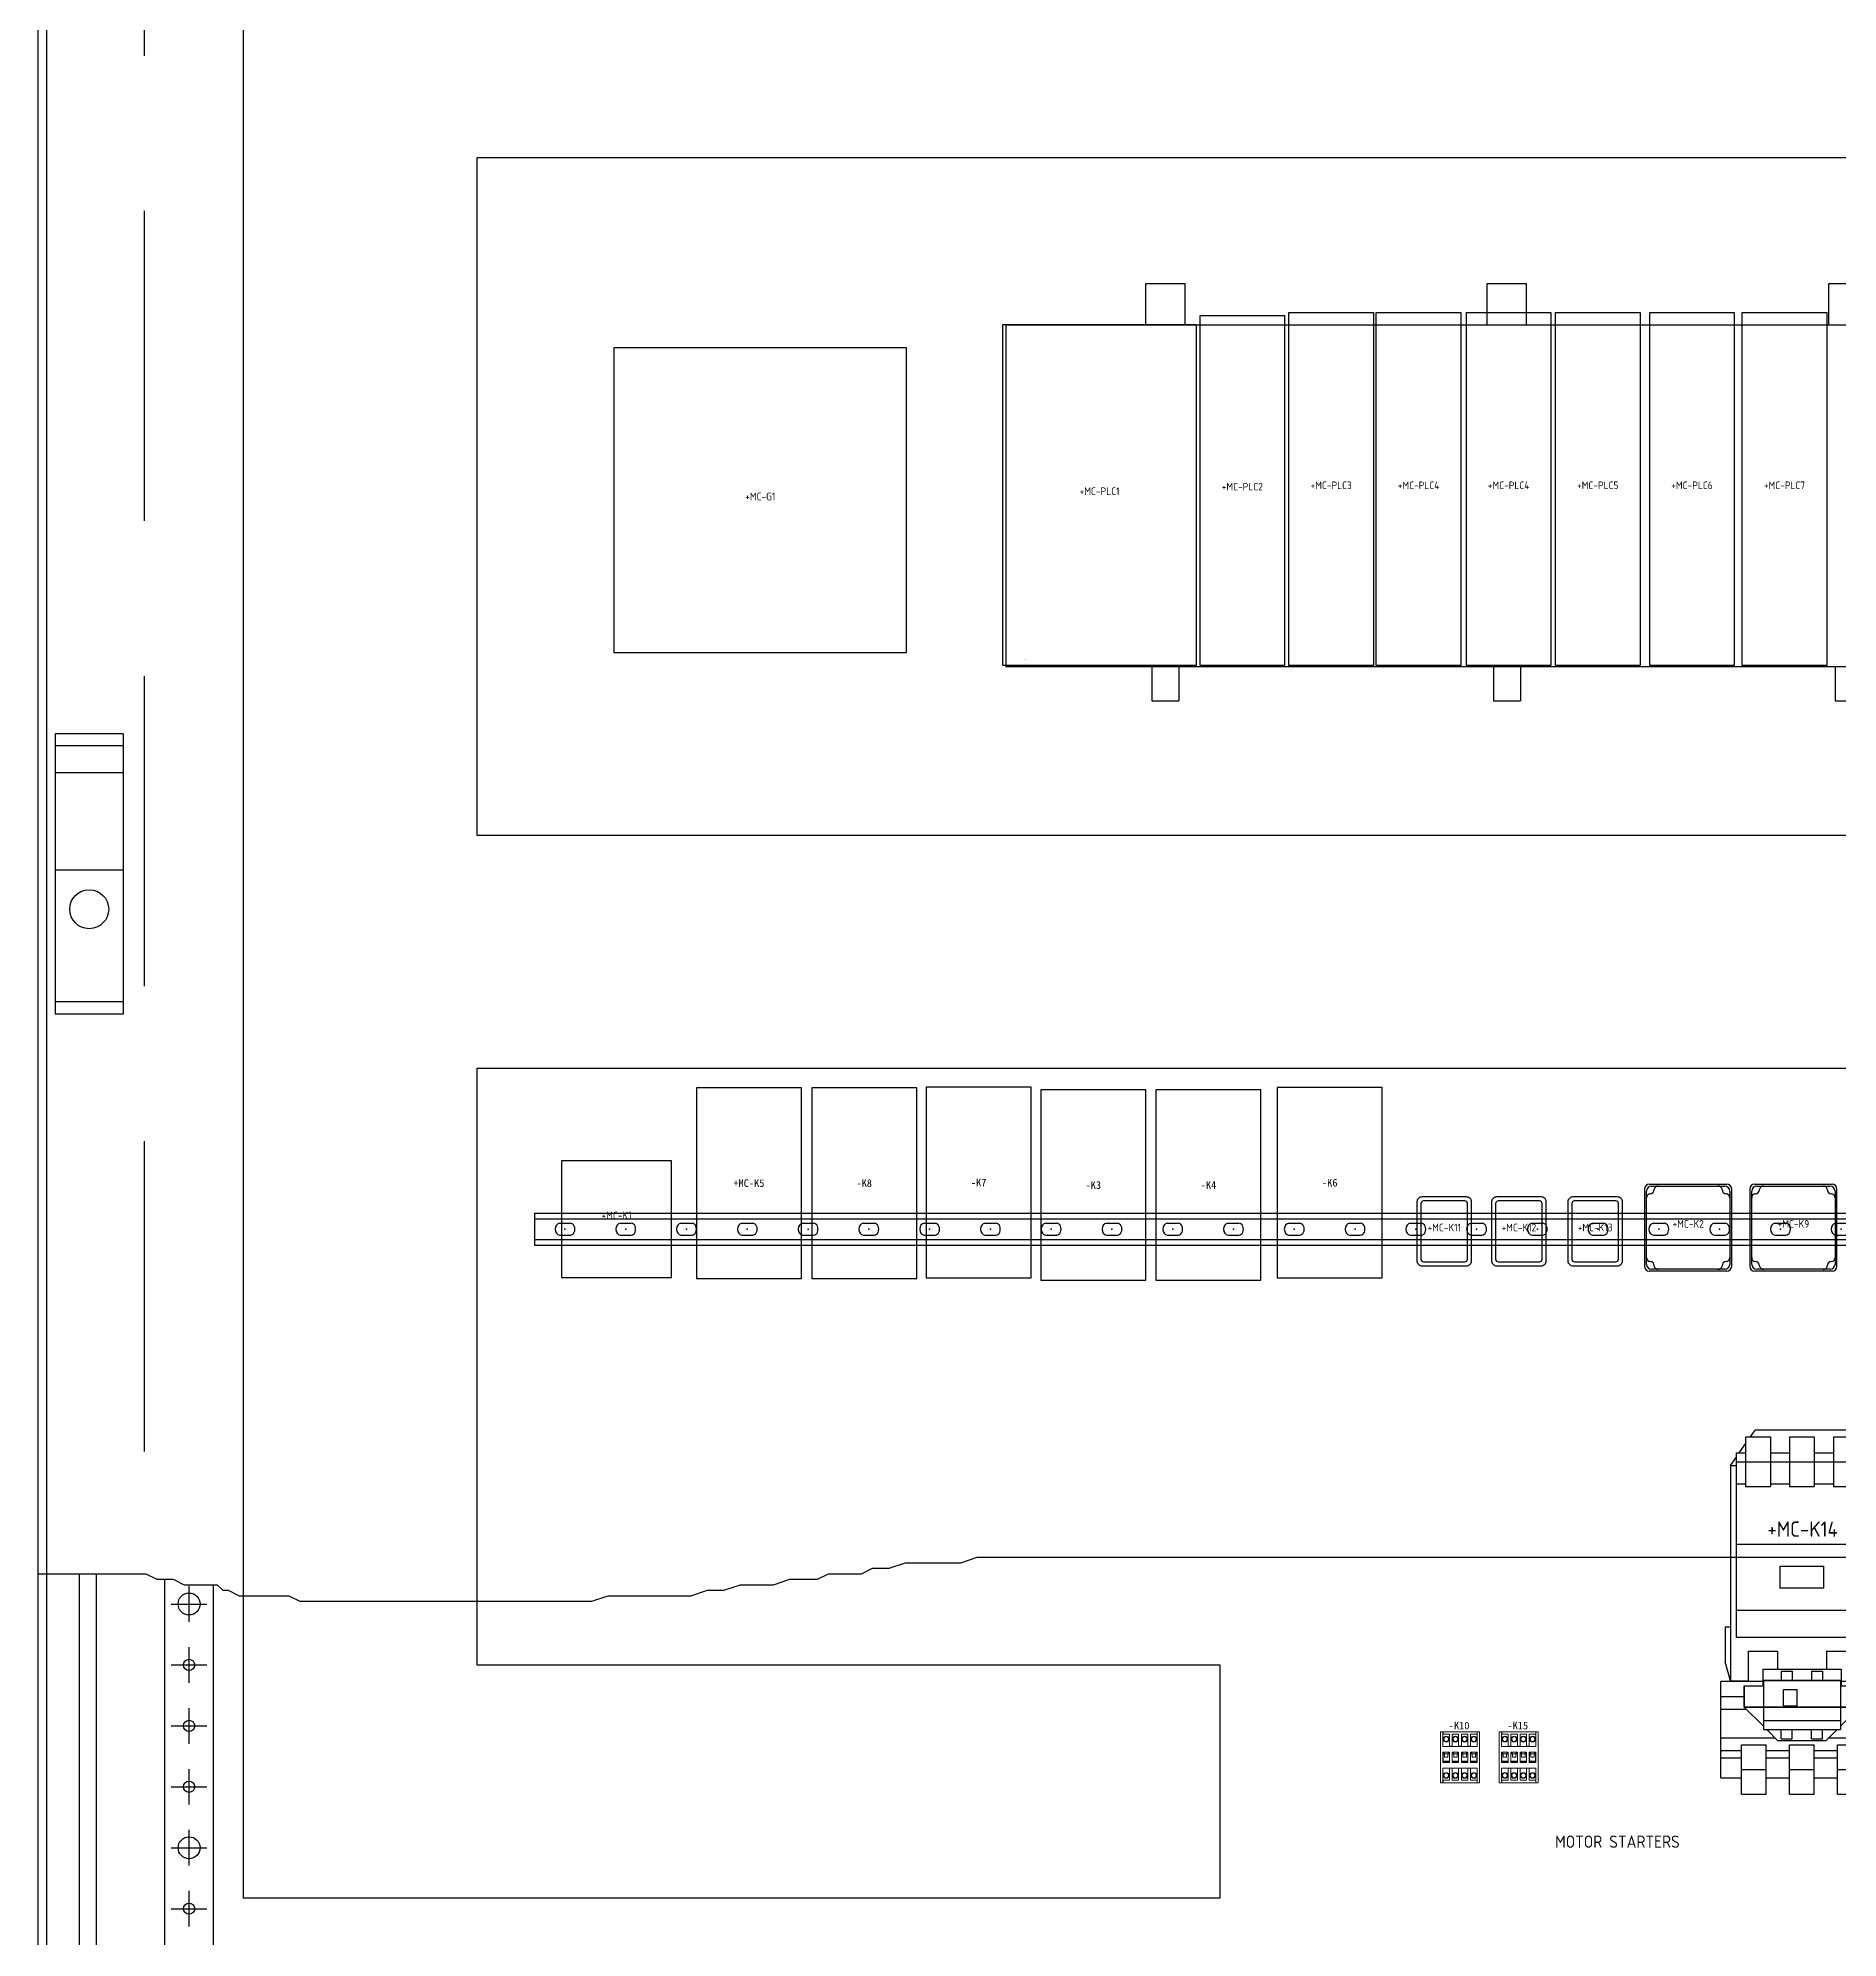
# Model space of a CAD drawing. Header units: inches. Extents: x -1050 to 2326, y -960 to 1416.
# Drawn here: x 986 to 1723, y -140 to 638 of the extents above; entities that cross this region are included whole.
import ezdxf
from ezdxf.enums import TextEntityAlignment as Align

# ---------------------------------------------------------------- set-up
doc = ezdxf.new("R2010")
doc.units = ezdxf.units.IN
doc.header["$LTSCALE"] = 10
doc.linetypes.add('CENTER', pattern=[2, 1.25, -0.25, 0.25, -0.25])
doc.linetypes.add('DASHED', pattern=[0.75, 0.5, -0.25])
doc.layers.get('0').update_dxf_attribs({"linetype": 'CONTINUOUS'})
for name, color, linetype in [('PRTG', 130, 'CONTINUOUS'), ('PSYMS', 7, 'CONTINUOUS'), ('PTAG', 150, 'CONTINUOUS')]:
    doc.layers.add(name, color=color, linetype=linetype)
doc.styles.add('WD', font='txt')
doc.styles.add('WD_IEC', font='isocp2.shx', dxfattribs={"width": 0.9, "height": 4, "bigfont": 'extfont2.shx'})

# ---------------------------------------------------------------- blocks, each defined once
blk = doc.blocks.new('abnsj060')
for p, q in [((1.342, 15.508), (1.564, 15.824)), ((6.034, 15.508), (5.813, 15.824)), ((0.687, 14.784), (1.124, 14.784)), ((0.687, 14.784), (0.687, 6.382)), ((0.835, 14.784), (1.124, 15.198)), ((1.124, 15.508), (2.25, 15.508)), ((1.124, 15.508), (1.124, 13.257)), ((2.25, 15.508), (2.25, 13.257)), ((2.25, 14.784), (3.125, 14.784)), ((3.125, 15.508), (4.25, 15.508)), ((3.125, 15.508), (3.125, 13.257)), ((4.25, 15.508), (4.25, 13.257)), ((4.25, 14.784), (5.125, 14.784)), ((5.125, 15.508), (6.25, 15.508)), ((5.125, 15.508), (5.125, 13.257)), ((6.25, 15.508), (6.25, 13.257)), ((6.54, 14.784), (6.25, 15.2)), ((6.25, 14.784), (6.687, 14.784)), ((6.687, 14.784), (6.687, 6.382)), ((0.437, 14.217), (0.687, 14.574)), ((0.437, 14.217), (0.687, 14.217)), ((0.437, 14.217), (0.437, 4.411)), ((0.687, 14.385), (6.687, 14.385)), ((6.937, 14.217), (6.687, 14.575)), ((6.687, 14.217), (6.937, 14.217)), ((6.937, 14.217), (6.937, 4.411)), ((0.687, 13.384), (1.124, 13.384)), ((1.124, 13.257), (2.25, 13.257)), ((2.25, 13.384), (3.125, 13.384)), ((3.125, 13.257), (4.25, 13.257)), ((4.25, 13.384), (5.125, 13.384)), ((5.125, 13.257), (6.25, 13.257)), ((6.25, 13.384), (6.687, 13.384)), ((0.687, 10.633), (6.687, 10.633)), ((2.687, 9.633), (4.687, 9.633)), ((2.687, 9.633), (2.687, 8.632)), ((4.687, 8.632), (4.687, 9.633)), ((4.687, 8.632), (2.687, 8.632)), ((0.687, 7.632), (6.687, 7.632)), ((0.188, 6.852), (0.188, 5.277)), ((6.687, 6.382), (0.687, 6.382)), ((1.25, 5.767), (2.578, 5.767)), ((1.25, 4.378), (1.25, 5.767)), ((2.578, 5.767), (2.578, 4.941)), ((4.798, 5.767), (6.124, 5.767)), ((4.798, 5.767), (4.798, 4.941)), ((6.126, 4.378), (6.124, 5.767)), ((0, 0), (0, 4.378)), ((1.905, 4.378), (0, 4.378)), ((0.438, 4.411), (1.25, 4.411)), ((1.905, 4.941), (5.465, 4.941)), ((1.905, 4.941), (1.905, 4.192)), ((1.937, 4.429), (1.937, 4.192)), ((2.747, 4.859), (3.247, 4.859)), ((2.747, 4.859), (2.747, 4.429)), ((3.247, 4.859), (3.247, 4.429)), ((4.125, 4.859), (4.624, 4.859)), ((4.125, 4.859), (4.125, 4.429)), ((4.624, 4.859), (4.624, 4.429)), ((5.437, 4.429), (5.437, 4.192)), ((7.374, 4.378), (5.437, 4.378)), ((5.465, 4.941), (5.465, 4.192)), ((6.938, 4.411), (6.126, 4.411)), ((7.374, 4.378), (7.374, 0)), ((-0.005, 3.697), (1.059, 3.697)), ((1.061, 4.192), (1.937, 4.192)), ((1.937, 4.192), (1.937, 2.198)), ((2.85, 4.019), (3.47, 4.019)), ((2.85, 3.269), (2.85, 4.019)), ((3.47, 3.269), (3.47, 4.019)), ((5.437, 4.192), (6.31, 4.192)), ((5.437, 4.192), (5.437, 2.198)), ((6.31, 4.192), (6.31, 3.222)), ((6.31, 3.697), (7.374, 3.697)), ((-0.005, 3.127), (1.155, 3.127)), ((1.059, 3.222), (1.937, 2.344)), ((1.937, 2.609), (5.437, 2.609)), ((2.85, 3.269), (3.47, 3.269)), ((5.437, 2.349), (6.31, 3.222)), ((6.215, 3.127), (7.374, 3.127)), ((-0.005, 1.814), (2.467, 1.814)), ((1.937, 2.198), (5.437, 2.198)), ((2.083, 2.198), (2.592, 1.689)), ((2.747, 1.769), (2.747, 2.198)), ((2.747, 1.769), (3.247, 1.769)), ((3.247, 1.769), (3.247, 2.198)), ((4.125, 1.769), (4.125, 2.198)), ((4.125, 1.769), (4.624, 1.769)), ((4.624, 1.769), (4.624, 2.198)), ((4.777, 1.689), (5.286, 2.198)), ((4.902, 1.814), (7.374, 1.814)), ((-0.005, 1.244), (0.938, 1.244)), ((0, 0.917), (0.938, 0.917)), ((0.938, 1.501), (2.062, 1.501)), ((0.938, -0.75), (0.938, 1.501)), ((2.062, -0.75), (2.062, 1.501)), ((2.062, 1.244), (3.125, 1.244)), ((2.062, 0.917), (3.125, 0.917)), ((4.777, 1.689), (2.592, 1.689)), ((3.125, 1.501), (4.25, 1.501)), ((3.125, -0.75), (3.125, 1.501)), ((4.25, -0.75), (4.25, 1.501)), ((4.25, 1.244), (5.312, 1.244)), ((4.25, 0.917), (5.312, 0.917)), ((5.312, 1.501), (6.437, 1.501)), ((5.312, -0.75), (5.312, 1.501)), ((6.437, -0.75), (6.437, 1.501)), ((6.437, 1.244), (7.374, 1.244)), ((6.437, 0.917), (7.374, 0.917)), ((0, 0), (0.938, 0)), ((0.938, 0.376), (2.062, 0.376)), ((2.062, 0), (3.125, 0)), ((3.125, 0.376), (4.25, 0.376)), ((4.25, 0), (5.312, 0)), ((5.312, 0.376), (6.437, 0.376)), ((6.437, 0), (7.374, 0)), ((0.938, -0.75), (2.062, -0.75)), ((3.125, -0.75), (4.25, -0.75)), ((5.312, -0.75), (6.437, -0.75))]:
    blk.add_line(p, q)
at = {"color": 7}
for p, q in [((5.813, 15.824), (1.563, 15.824)), ((1.563, 15.824), (1.564, 15.824)), ((5.813, 15.824), (5.814, 15.824)), ((0.437, 6.852), (0.188, 6.852)), ((6.937, 6.852), (7.187, 6.852)), ((7.187, 5.277), (7.187, 6.852)), ((0.437, 4.411), (0.188, 5.277)), ((6.937, 4.411), (7.187, 5.277)), ((0.437, 4.411), (0.438, 4.411)), ((0.437, 4.411), (0.438, 4.411)), ((5.437, 4.429), (1.937, 4.429)), ((1.937, 4.429), (5.437, 4.429)), ((1.937, 4.429), (5.437, 4.429)), ((5.437, 4.429), (1.937, 4.429)), ((1.937, 4.429), (4.798, 4.429)), ((3.247, 4.429), (2.747, 4.429)), ((2.747, 4.429), (3.247, 4.429)), ((2.747, 4.429), (3.247, 4.429)), ((3.247, 4.429), (2.747, 4.429)), ((4.624, 4.429), (4.125, 4.429)), ((4.125, 4.429), (4.624, 4.429)), ((4.125, 4.429), (4.624, 4.429)), ((4.624, 4.429), (4.125, 4.429)), ((6.937, 4.411), (6.938, 4.411)), ((1.059, 4.192), (1.059, 3.222)), ((1.059, 3.222), (1.059, 4.192)), ((1.059, 4.192), (1.059, 3.222)), ((1.059, 3.222), (1.059, 4.192)), ((1.059, 4.192), (1.059, 3.222)), ((1.059, 4.192), (1.061, 4.192)), ((1.059, 3.222), (6.31, 3.222)), ((1.059, 3.222), (6.31, 3.222)), ((6.31, 3.222), (1.059, 3.222)), ((6.31, 3.222), (1.059, 3.222))]:
    blk.add_line(p, q, dxfattribs=at)
blk = doc.blocks.new('ABCHA160')
for p, q in [((0, 5.5), (3.12, 5.5)), ((0, 0), (0, 5.5)), ((3.12, 5.5), (3.12, 0)), ((3.12, 0), (0, 0))]:
    blk.add_line(p, q)
blk = doc.blocks.new('ABPCA070')
for p, q in [((0, 5.646), (1.359, 5.646)), ((0, 0), (0, 5.646)), ((1.359, 5.646), (1.359, 0)), ((1.359, 0), (0, 0))]:
    blk.add_line(p, q)
at = {"color": 7}
blk.add_lwpolyline([(1.359, 5.646), (1.359, 5.646)], dxfattribs=at)
blk = doc.blocks.new('ABIOC270')
for p, q in [((0, 5.69), (1.363, 5.69)), ((0, 0), (0, 5.69)), ((1.363, 5.69), (1.363, 0)), ((1.363, 0), (0, 0))]:
    blk.add_line(p, q)
blk = doc.blocks.new('ABIOC040')
for p, q in [((0, 5.69), (1.363, 5.69)), ((0, 0), (0, 5.69)), ((1.363, 5.69), (1.363, 0)), ((1.363, 0), (0, 0))]:
    blk.add_line(p, q)
blk = doc.blocks.new('ABIOC250')
for p, q in [((0, 5.69), (1.363, 5.69)), ((0, 0), (0, 5.69)), ((1.363, 5.69), (1.363, 0)), ((1.363, 0), (0, 0))]:
    blk.add_line(p, q)
blk = doc.blocks.new('ABCHA130')
for p, q in [((2.256, 6.18), (2.89, 6.18)), ((2.256, 5.51), (2.256, 6.18)), ((2.89, 5.51), (2.89, 6.18)), ((7.7631, 6.18), (8.3971, 6.18)), ((7.7631, 5.51), (7.7631, 6.18)), ((8.3971, 5.51), (8.3971, 6.18)), ((13.273, 5.51), (13.273, 6.18)), ((13.273, 6.18), (13.907, 6.18)), ((13.907, 5.51), (13.907, 6.18)), ((0, 5.51), (15.76, 5.51)), ((0, 5.51), (0, 0)), ((15.76, 5.51), (15.76, 0)), ((15.76, 0), (0, 0)), ((2.356, 0), (2.356, -0.55)), ((2.79, 0), (2.79, -0.55)), ((7.866, 0), (7.866, -0.55)), ((8.3, 0), (8.3, -0.55)), ((13.373, 0), (13.373, -0.55)), ((13.807, 0), (13.807, -0.55)), ((2.356, -0.55), (2.79, -0.55)), ((7.866, -0.55), (8.3, -0.55)), ((13.373, -0.55), (13.807, -0.55))]:
    blk.add_line(p, q)
blk = doc.blocks.new('5084600')
for p, q in [((0.118, 70.681), (0.118, 0.924)), ((-0.02, 69.98), (-0.02, 0.567)), ((1.356, 38.042), (0.255, 38.042)), ((0.255, 38.042), (0.255, 33.523)), ((1.356, 38.042), (1.356, 33.523)), ((1.356, 37.846), (0.255, 37.846)), ((1.356, 37.414), (0.255, 37.414)), ((1.356, 35.842), (0.255, 35.842)), ((1.356, 33.719), (0.255, 33.719)), ((1.356, 33.523), (0.255, 33.523)), ((13.26, 24.499), (13.438, 24.588)), ((13.438, 24.588), (13.704, 24.588)), ((13.704, 24.588), (13.971, 24.677)), ((13.971, 24.677), (14.859, 24.677)), ((14.859, 24.677), (15.125, 24.765)), ((15.125, 24.765), (19.611, 24.765)), ((19.611, 24.765), (35.817, 24.765)), ((-0.02, 24.499), (1.717, 24.499)), ((0.648, 9.589), (0.648, 24.499)), ((0.924, 9.589), (0.924, 24.499)), ((1.717, 24.499), (1.895, 24.411)), ((1.895, 24.411), (2.161, 24.411)), ((2.024, 3.773), (2.024, 24.411)), ((2.161, 24.411), (2.339, 24.322)), ((2.339, 24.322), (2.872, 24.322)), ((2.81, 2.987), (2.81, 24.322)), ((2.872, 24.322), (2.96, 24.233)), ((2.96, 24.233), (3.049, 24.233)), ((3.049, 24.233), (3.227, 24.144)), ((10.508, 24.144), (10.774, 24.233)), ((10.774, 24.233), (11.041, 24.233)), ((11.041, 24.233), (11.307, 24.322)), ((11.307, 24.322), (11.84, 24.322)), ((11.84, 24.322), (12.106, 24.411)), ((12.106, 24.411), (12.55, 24.411)), ((12.55, 24.411), (12.728, 24.499)), ((12.728, 24.499), (13.26, 24.499)), ((3.227, 24.144), (4.026, 24.144)), ((4.026, 24.144), (4.203, 24.056)), ((4.203, 24.056), (8.91, 24.056)), ((8.91, 24.056), (9.176, 24.144)), ((9.176, 24.144), (10.508, 24.144))]:
    blk.add_line(p, q)
at = {"linetype": 'DASHED'}
blk.add_line((1.69, 68.972), (1.69, 24.499), dxfattribs=at)
at = {"linetype": 'CENTER'}
for p, q in [((2.417, 23.725), (2.417, 24.299)), ((2.13, 24.012), (2.704, 24.012)), ((2.417, 22.743), (2.417, 23.317)), ((2.13, 23.03), (2.704, 23.03)), ((2.417, 21.76), (2.417, 22.334)), ((2.13, 22.047), (2.704, 22.047)), ((2.417, 20.778), (2.417, 21.352)), ((2.13, 21.065), (2.704, 21.065)), ((2.417, 19.795), (2.417, 20.369)), ((2.13, 20.082), (2.704, 20.082)), ((2.417, 18.813), (2.417, 19.387)), ((2.13, 19.1), (2.704, 19.1))]:
    blk.add_line(p, q, dxfattribs=at)
for centre, radius in [((0.806, 35.213), 0.314), ((2.417, 24.012), 0.177), ((2.417, 23.03), 0.0904), ((2.417, 22.047), 0.0904), ((2.417, 21.065), 0.0904), ((2.417, 20.082), 0.177), ((2.417, 19.1), 0.0904)]:
    blk.add_circle(centre, radius)
blk = doc.blocks.new('CPU313-314C')
blk.add_lwpolyline([(0, 0), (4.716, 0), (4.716, 4.9125), (0, 4.9125)], close=True)
blk = doc.blocks.new('SICR20')
for p, q in [((1.77, 1.88), (0, 1.88)), ((0, 1.88), (0, 0)), ((1.77, 0), (1.77, 1.88)), ((0, 0), (1.77, 0))]:
    blk.add_line(p, q)
blk = doc.blocks.new('E0702301')
for p, q in [((-0.703, 0.622), (-0.703, -0.623)), ((-0.623, 0.702), (0.622, 0.702)), ((-0.591, 0.671), (0.591, 0.671)), ((-0.546, 0.621), (-0.546, 0.616)), ((0.546, 0.616), (0.546, 0.621)), ((0.702, -0.623), (0.702, 0.622)), ((-0.671, -0.591), (-0.671, 0.591)), ((-0.616, 0.546), (-0.621, 0.546)), ((0.621, 0.546), (0.616, 0.546)), ((0.671, 0.591), (0.671, -0.591)), ((-0.616, -0.546), (-0.621, -0.546)), ((0.621, -0.546), (0.616, -0.546)), ((0.622, -0.703), (-0.623, -0.703)), ((0.591, -0.671), (-0.591, -0.671)), ((-0.546, -0.621), (-0.546, -0.616)), ((0.546, -0.616), (0.546, -0.621))]:
    blk.add_line(p, q)
for centre, radius, start, end in [((-0.623, 0.622), 0.08, 90, 180), ((-0.591, 0.591), 0.08, 90, 180), ((-0.616, 0.616), 0.07, 270, 0), ((-0.483, 0.607), 0.0647, 88.2592, 166.878), ((0.483, 0.607), 0.0647, 13.122, 91.7408), ((0.616, 0.616), 0.07, 180, 270), ((0.591, 0.591), 0.08, 0, 90), ((0.622, 0.622), 0.08, 360, 90), ((-0.607, 0.483), 0.0647, 103.122, 181.7408), ((0.607, 0.483), 0.0647, 358.2592, 76.878), ((-0.607, -0.483), 0.0647, 178.2592, 256.878), ((-0.591, -0.591), 0.08, 180, 270), ((-0.616, -0.616), 0.07, 0, 90), ((0.616, -0.616), 0.07, 90, 180), ((0.591, -0.591), 0.08, 270, 0), ((0.607, -0.483), 0.0647, 283.122, 1.7408), ((-0.623, -0.623), 0.08, 180, 270), ((-0.483, -0.607), 0.0647, 193.122, 271.7408), ((0.483, -0.607), 0.0647, 268.2592, 346.878), ((0.622, -0.623), 0.08, 270, 360)]:
    blk.add_arc(centre, radius, start, end)
blk = doc.blocks.new('SQDCR001')
for points in [[(0.08, 0), (0.8, 0, 0.414214), (0.88, 0.08), (0.88, 1.03, 0.414214), (0.8, 1.11), (0.08, 1.11, 0.414214), (0, 1.03), (0, 0.08, 0.414214)], [(0.105, 0.065), (0.775, 0.065, 0.414214), (0.815, 0.105), (0.815, 1.005, 0.414214), (0.775, 1.045), (0.105, 1.045, 0.414214), (0.065, 1.005), (0.065, 0.105, 0.414214)]]:
    blk.add_lwpolyline(points, format="xyb", close=True)
blk = doc.blocks.new('HDIN48D5')
for p, q in [((0, 6.58), (0, -6.58)), ((0, 6.58), (580, 6.58)), ((0, 4.19), (580, 4.19)), ((10.19, 2.41), (14.7, 2.41)), ((35.08, 2.41), (39.59, 2.41)), ((59.97, 2.41), (64.49, 2.41)), ((84.87, 2.41), (89.38, 2.41)), ((109.76, 2.41), (114.27, 2.41)), ((134.65, 2.41), (139.16, 2.41)), ((159.54, 2.41), (164.05, 2.41)), ((184.43, 2.41), (188.95, 2.41)), ((209.33, 2.41), (213.84, 2.41)), ((234.22, 2.41), (238.73, 2.41)), ((259.11, 2.41), (263.62, 2.41)), ((284, 2.41), (288.51, 2.41)), ((308.89, 2.41), (313.41, 2.41)), ((333.79, 2.41), (338.3, 2.41)), ((358.68, 2.41), (363.19, 2.41)), ((383.57, 2.41), (388.08, 2.41)), ((408.46, 2.41), (412.97, 2.41)), ((433.35, 2.41), (437.87, 2.41)), ((458.25, 2.41), (462.76, 2.41)), ((483.14, 2.41), (487.65, 2.41)), ((508.03, 2.41), (512.54, 2.41)), ((532.92, 2.41), (537.43, 2.41)), ((557.81, 2.41), (562.33, 2.41)), ((580, 6.58), (580, -6.58)), ((0, -4.19), (580, -4.19)), ((0, -6.58), (580, -6.58)), ((10.19, -2.41), (14.7, -2.41)), ((35.08, -2.41), (39.59, -2.41)), ((59.97, -2.41), (64.49, -2.41)), ((84.87, -2.41), (89.38, -2.41)), ((109.76, -2.41), (114.27, -2.41)), ((134.65, -2.41), (139.16, -2.41)), ((159.54, -2.41), (164.05, -2.41)), ((184.43, -2.41), (188.95, -2.41)), ((209.33, -2.41), (213.84, -2.41)), ((234.22, -2.41), (238.73, -2.41)), ((259.11, -2.41), (263.62, -2.41)), ((284, -2.41), (288.51, -2.41)), ((308.89, -2.41), (313.41, -2.41)), ((333.79, -2.41), (338.3, -2.41)), ((358.68, -2.41), (363.19, -2.41)), ((383.57, -2.41), (388.08, -2.41)), ((408.46, -2.41), (412.97, -2.41)), ((433.35, -2.41), (437.87, -2.41)), ((458.25, -2.41), (462.76, -2.41)), ((483.14, -2.41), (487.65, -2.41)), ((508.03, -2.41), (512.54, -2.41)), ((532.92, -2.41), (537.43, -2.41)), ((557.81, -2.41), (562.33, -2.41))]:
    blk.add_line(p, q)
for centre, start_param, end_param in [((10.19, 0), 0, 3.14159), ((14.7, 0), 3.14159, 6.28319), ((35.08, 0), 0, 3.14159), ((39.59, 0), 3.14159, 6.28319), ((59.97, 0), 0, 3.14159), ((64.49, 0), 3.14159, 6.28319), ((84.87, 0), 0, 3.14159), ((89.38, 0), 3.14159, 6.28319), ((109.76, 0), 0, 3.14159), ((114.27, 0), 3.14159, 6.28319), ((134.65, 0), 0, 3.14159), ((139.16, 0), 3.14159, 6.28319), ((159.54, 0), 0, 3.14159), ((164.05, 0), 3.14159, 6.28319), ((184.43, 0), 0, 3.14159), ((188.95, 0), 3.14159, 6.28319), ((209.33, 0), 0, 3.14159), ((213.84, 0), 3.14159, 6.28319), ((234.22, 0), 0, 3.14159), ((238.73, 0), 3.14159, 6.28319), ((259.11, 0), 0, 3.14159), ((263.62, 0), 3.14159, 6.28319), ((284, 0), 0, 3.14159), ((288.51, 0), 3.14159, 6.28319), ((308.89, 0), 0, 3.14159), ((313.41, 0), 3.14159, 6.28319), ((333.79, 0), 0, 3.14159), ((338.3, 0), 3.14159, 6.28319), ((358.68, 0), 0, 3.14159), ((363.19, 0), 3.14159, 6.28319), ((383.57, 0), 0, 3.14159), ((388.08, 0), 3.14159, 6.28319), ((408.46, 0), 0, 3.14159), ((412.97, 0), 3.14159, 6.28319), ((433.35, 0), 0, 3.14159), ((437.87, 0), 3.14159, 6.28319), ((458.25, 0), 0, 3.14159), ((462.76, 0), 3.14159, 6.28319), ((483.14, 0), 0, 3.14159), ((487.65, 0), 3.14159, 6.28319), ((508.03, 0), 0, 3.14159), ((512.54, 0), 3.14159, 6.28319), ((532.92, 0), 0, 3.14159), ((537.43, 0), 3.14159, 6.28319), ((557.81, 0), 0, 3.14159), ((562.33, 0), 3.14159, 6.28319)]:
    blk.add_ellipse(centre, major_axis=(0, 2.41), ratio=0.749108, start_param=start_param, end_param=end_param)
for p in [(12.45, 0), (37.34, 0), (62.23, 0), (87.12, 0), (112.01, 0), (136.91, 0), (161.8, 0), (186.69, 0), (211.58, 0), (236.47, 0), (261.37, 0), (286.26, 0), (311.15, 0), (336.04, 0), (360.93, 0), (385.83, 0), (410.72, 0), (435.61, 0), (460.5, 0), (485.39, 0), (510.29, 0), (535.18, 0), (560.07, 0)]:
    blk.add_point(p)
blk = doc.blocks.new('SR-N')
blk.add_lwpolyline([(0, 0), (1.69291, 0), (1.69291, 3.07086), (0, 3.07086)], close=True)
blk = doc.blocks.new('J7KN-10')
at = {"color": 7, "linetype": 'Continuous', "lineweight": 15}
for p, q in [((0.108, 2.323), (0, 2.323)), ((0, 2.323), (0, 0)), ((0.108, 1.654), (0.108, 2.323)), ((0.112, 2.323), (0.108, 2.323)), ((0.108, 2.319), (0.112, 2.319)), ((0.112, 2.205), (0.108, 2.205)), ((0.112, 2.205), (0.112, 2.323)), ((1.659, 2.323), (0.112, 2.323)), ((0.112, 2.205), (0.404, 2.205)), ((0.404, 2.205), (0.404, 1.657)), ((0.528, 2.205), (0.823, 2.205)), ((0.528, 1.657), (0.528, 2.205)), ((0.823, 2.205), (0.823, 1.657)), ((0.948, 2.205), (1.243, 2.205)), ((0.948, 1.657), (0.948, 2.205)), ((1.243, 2.205), (1.243, 1.657)), ((1.368, 2.205), (1.659, 2.205)), ((1.368, 1.657), (1.368, 2.205)), ((1.659, 2.205), (1.659, 2.323)), ((1.659, 2.323), (1.663, 2.323)), ((1.659, 2.319), (1.663, 2.319)), ((1.659, 2.205), (1.663, 2.205)), ((1.663, 2.323), (1.663, 1.654)), ((1.772, 2.323), (1.663, 2.323)), ((1.772, 0), (1.772, 2.323)), ((1.663, 1.654), (0.108, 1.654)), ((0.404, 1.398), (0.108, 1.398)), ((0.108, 1.398), (0.108, 0.925)), ((0.167, 1.339), (0.108, 1.339)), ((0.118, 1.211), (0.108, 1.211)), ((0.118, 1.112), (0.108, 1.112)), ((0.108, 0.965), (0.404, 0.965)), ((0.108, 0.925), (0.404, 0.925)), ((0.118, 1.319), (0.118, 0.984)), ((0.177, 1.319), (0.118, 1.319)), ((0.118, 0.984), (0.403, 0.984)), ((0.167, 1.398), (0.167, 1.339)), ((0.177, 1.319), (0.177, 1.161)), ((0.335, 1.319), (0.177, 1.319)), ((0.177, 1.161), (0.335, 1.161)), ((0.335, 1.161), (0.335, 1.319)), ((0.403, 1.319), (0.335, 1.319)), ((0.344, 1.339), (0.344, 1.398)), ((0.404, 1.339), (0.344, 1.339)), ((0.403, 1.319), (0.403, 1.191)), ((0.403, 1.319), (0.404, 1.319)), ((0.403, 1.191), (0.404, 1.191)), ((0.403, 1.132), (0.403, 0.984)), ((0.403, 1.132), (0.404, 1.132)), ((0.403, 0.984), (0.404, 0.984)), ((0.528, 1.657), (0.404, 1.657)), ((0.404, 1.657), (0.404, 1.654)), ((0.404, 0.925), (0.404, 1.398)), ((0.528, 1.654), (0.528, 1.657)), ((0.823, 1.398), (0.528, 1.398)), ((0.528, 1.398), (0.528, 0.925)), ((0.587, 1.339), (0.528, 1.339)), ((0.528, 1.319), (0.529, 1.319)), ((0.528, 1.191), (0.529, 1.191)), ((0.528, 1.132), (0.529, 1.132)), ((0.528, 0.984), (0.529, 0.984)), ((0.528, 0.965), (0.823, 0.965)), ((0.528, 0.925), (0.823, 0.925)), ((0.529, 1.319), (0.529, 1.191)), ((0.597, 1.319), (0.529, 1.319)), ((0.529, 1.132), (0.529, 0.984)), ((0.529, 0.984), (0.823, 0.984)), ((0.587, 1.398), (0.587, 1.339)), ((0.597, 1.319), (0.597, 1.161)), ((0.755, 1.319), (0.597, 1.319)), ((0.597, 1.161), (0.755, 1.161)), ((0.755, 1.161), (0.755, 1.319)), ((0.823, 1.319), (0.755, 1.319)), ((0.764, 1.339), (0.764, 1.398)), ((0.823, 1.339), (0.764, 1.339)), ((0.948, 1.657), (0.823, 1.657)), ((0.823, 1.657), (0.823, 1.654)), ((0.823, 0.925), (0.823, 1.398)), ((0.823, 1.319), (0.823, 1.191)), ((0.823, 1.319), (0.823, 1.319)), ((0.823, 1.191), (0.823, 1.191)), ((0.823, 1.132), (0.823, 0.984)), ((0.823, 1.132), (0.823, 1.132)), ((0.823, 0.984), (0.823, 0.984)), ((0.948, 1.654), (0.948, 1.657)), ((1.243, 1.398), (0.948, 1.398)), ((0.948, 1.398), (0.948, 0.925)), ((1.007, 1.339), (0.948, 1.339)), ((0.948, 1.319), (0.949, 1.319)), ((0.948, 1.191), (0.949, 1.191)), ((0.948, 1.132), (0.949, 1.132)), ((0.948, 0.984), (0.949, 0.984)), ((0.948, 0.965), (1.243, 0.965)), ((0.948, 0.925), (1.243, 0.925)), ((1.017, 1.319), (0.949, 1.319)), ((0.949, 1.319), (0.949, 1.191)), ((0.949, 1.132), (0.949, 0.984)), ((0.949, 0.984), (1.243, 0.984)), ((1.007, 1.398), (1.007, 1.339)), ((1.017, 1.319), (1.017, 1.161)), ((1.175, 1.319), (1.017, 1.319)), ((1.017, 1.161), (1.175, 1.161)), ((1.243, 1.319), (1.175, 1.319)), ((1.175, 1.161), (1.175, 1.319)), ((1.184, 1.339), (1.184, 1.398)), ((1.243, 1.339), (1.184, 1.339)), ((1.368, 1.657), (1.243, 1.657)), ((1.243, 1.657), (1.243, 1.654)), ((1.243, 0.925), (1.243, 1.398)), ((1.243, 1.319), (1.243, 1.191)), ((1.243, 1.319), (1.243, 1.319)), ((1.243, 1.191), (1.243, 1.191)), ((1.243, 1.132), (1.243, 1.132)), ((1.243, 1.132), (1.243, 0.984)), ((1.243, 0.984), (1.243, 0.984)), ((1.368, 1.654), (1.368, 1.657)), ((1.663, 1.398), (1.368, 1.398)), ((1.368, 1.398), (1.368, 0.925)), ((1.427, 1.339), (1.368, 1.339)), ((1.368, 1.319), (1.369, 1.319)), ((1.368, 1.191), (1.369, 1.191)), ((1.368, 1.132), (1.369, 1.132)), ((1.368, 0.984), (1.369, 0.984)), ((1.368, 0.965), (1.663, 0.965)), ((1.368, 0.925), (1.663, 0.925)), ((1.369, 1.319), (1.369, 1.191)), ((1.437, 1.319), (1.369, 1.319)), ((1.369, 1.132), (1.369, 0.984)), ((1.369, 0.984), (1.654, 0.984)), ((1.427, 1.398), (1.427, 1.339)), ((1.437, 1.319), (1.437, 1.161)), ((1.594, 1.319), (1.437, 1.319)), ((1.437, 1.161), (1.594, 1.161)), ((1.594, 1.161), (1.594, 1.319)), ((1.654, 1.319), (1.594, 1.319)), ((1.604, 1.339), (1.604, 1.398)), ((1.663, 1.339), (1.604, 1.339)), ((1.654, 0.984), (1.654, 1.319)), ((1.654, 1.211), (1.663, 1.211)), ((1.654, 1.112), (1.663, 1.112)), ((1.663, 0.925), (1.663, 1.398)), ((0, 0), (0.108, 0)), ((1.663, 0.669), (0.108, 0.669)), ((0.108, 0.669), (0.108, 0)), ((0.112, 0.118), (0.108, 0.118)), ((0.112, 0.004), (0.108, 0.004)), ((0.112, 0), (0.108, 0)), ((0.112, 0.118), (0.112, 0)), ((0.112, 0.118), (0.404, 0.118)), ((0.112, 0), (1.659, 0)), ((0.404, 0.665), (0.404, 0.669)), ((0.404, 0.118), (0.404, 0.665)), ((0.528, 0.665), (0.404, 0.665)), ((0.528, 0.669), (0.528, 0.665)), ((0.528, 0.665), (0.528, 0.118)), ((0.528, 0.118), (0.823, 0.118)), ((0.823, 0.665), (0.823, 0.669)), ((0.823, 0.118), (0.823, 0.665)), ((0.948, 0.665), (0.823, 0.665)), ((0.948, 0.669), (0.948, 0.665)), ((0.948, 0.665), (0.948, 0.118)), ((0.948, 0.118), (1.243, 0.118)), ((1.243, 0.665), (1.243, 0.669)), ((1.243, 0.118), (1.243, 0.665)), ((1.368, 0.665), (1.243, 0.665)), ((1.368, 0.669), (1.368, 0.665)), ((1.368, 0.665), (1.368, 0.118)), ((1.368, 0.118), (1.659, 0.118)), ((1.659, 0.118), (1.659, 0)), ((1.659, 0.118), (1.663, 0.118)), ((1.663, 0.004), (1.659, 0.004)), ((1.659, 0), (1.663, 0)), ((1.663, 0), (1.663, 0.669)), ((1.663, 0), (1.772, 0))]:
    blk.add_line(p, q, dxfattribs=at)
at = {"color": 7, "linetype": 'Continuous', "lineweight": 15, "extrusion": (0, 0, -1)}
for centre, radius in [((-0.256, 1.988), 0.132), ((-0.256, 1.988), 0.108), ((-0.676, 1.988), 0.132), ((-0.676, 1.988), 0.108), ((-1.096, 1.988), 0.132), ((-1.096, 1.988), 0.108), ((-1.516, 1.988), 0.132), ((-1.516, 1.988), 0.108)]:
    blk.add_circle(centre, radius, dxfattribs=at)
at = {"color": 7, "linetype": 'Continuous', "lineweight": 15}
for centre, radius in [((0.256, 0.335), 0.132), ((0.256, 0.335), 0.108), ((0.676, 0.335), 0.132), ((0.676, 0.335), 0.108), ((1.096, 0.335), 0.132), ((1.096, 0.335), 0.108), ((1.516, 0.335), 0.132), ((1.516, 0.335), 0.108)]:
    blk.add_circle(centre, radius, dxfattribs=at)

msp = doc.modelspace()

# ---------------------------------------------------------------- linework, layer by layer
at = {"layer": 'PSYMS', "color": 4}
for p, q in [((1069.79, -123.73), (1069.79, 1099.19)), ((1165.39, 588.89), (1165.39, 311.63)), ((1793.74, 588.89), (1165.39, 588.89)), ((1165.39, 311.63), (1793.74, 311.63)), ((1165.39, 216.03), (1165.39, -28.13)), ((1793.74, 216.03), (1165.39, 216.03)), ((1165.39, -28.13), (1469.77, -28.13)), ((1469.77, -28.13), (1469.77, -123.73)), ((1469.77, -123.73), (1069.79, -123.73))]:
    msp.add_line(p, q, dxfattribs=at)

# ---------------------------------------------------------------- block references
at = {"layer": 'PSYMS', "xscale": 25.39999999999964, "yscale": 25.39999999999964, "zscale": 25.39999999999964}
msp.add_blockref('5084600', (986.18, -613.15), dxfattribs=at)
at = {"layer": 'PSYMS'}
ref = msp.add_blockref('ABCHA130', (1382.09, 380.55), dxfattribs=dict(at, xscale=25.39999999999964, yscale=25.39999999999964, zscale=25.39999999999964))
ref.add_attrib('P_TAG1', '+MC-RACK1', dxfattribs={"layer": 'PTAG', "height": 0.125, "style": 'WD_IEC'}).set_placement((1389.97, 383.36), align=Align.CENTER)
ref = msp.add_blockref('ABPCA070', (1461.69, 381), dxfattribs=dict(at, xscale=25.39999999999964, yscale=25.39999999999964, zscale=25.39999999999964))
ref.add_attrib('P_TAG1', '+MC-PLC2', dxfattribs={"layer": 'PTAG', "height": 3.125, "style": 'WD_IEC'}).set_placement((1478.96, 452.71), align=Align.CENTER)
ref = msp.add_blockref('ABIOC270', (1498.05, 381), dxfattribs=dict(at, xscale=25.39999999999964, yscale=25.39999999999964, zscale=25.39999999999964))
ref.add_attrib('P_TAG1', '+MC-PLC3', dxfattribs={"layer": 'PTAG', "height": 3.125, "style": 'WD_IEC'}).set_placement((1515.36, 453.27), align=Align.CENTER)
ref = msp.add_blockref('ABIOC270', (1533.84, 381), dxfattribs=dict(at, xscale=25.39999999999964, yscale=25.39999999999964, zscale=25.39999999999964))
ref.add_attrib('P_TAG1', '+MC-PLC4', dxfattribs={"layer": 'PTAG', "height": 3.125, "style": 'WD_IEC'}).set_placement((1551.16, 453.27), align=Align.CENTER)
ref = msp.add_blockref('ABIOC270', (1570.72, 381), dxfattribs=dict(at, xscale=25.39999999999964, yscale=25.39999999999964, zscale=25.39999999999964))
ref.add_attrib('P_TAG1', '+MC-PLC4', dxfattribs={"layer": 'PTAG', "height": 3.125, "style": 'WD_IEC'}).set_placement((1588.03, 453.27), align=Align.CENTER)
ref = msp.add_blockref('ABIOC040', (1607.24, 381), dxfattribs=dict(at, xscale=25.39999999999964, yscale=25.39999999999964, zscale=25.39999999999964))
ref.add_attrib('P_TAG1', '+MC-PLC5', dxfattribs={"layer": 'PTAG', "height": 3.125, "style": 'WD_IEC'}).set_placement((1624.55, 453.27), align=Align.CENTER)
ref = msp.add_blockref('ABIOC040', (1645.82, 381), dxfattribs=dict(at, xscale=25.39999999999964, yscale=25.39999999999964, zscale=25.39999999999964))
ref.add_attrib('P_TAG1', '+MC-PLC6', dxfattribs={"layer": 'PTAG', "height": 3.125, "style": 'WD_IEC'}).set_placement((1663.13, 453.27), align=Align.CENTER)
ref = msp.add_blockref('ABIOC250', (1683.71, 381), dxfattribs=dict(at, xscale=25.39999999999964, yscale=25.39999999999964, zscale=25.39999999999964))
ref.add_attrib('P_TAG1', '+MC-PLC7', dxfattribs={"layer": 'PTAG', "height": 3.125, "style": 'WD_IEC'}).set_placement((1701.02, 453.27), align=Align.CENTER)
ref = msp.add_blockref('ABCHA160', (1380.86, 381), dxfattribs=dict(at, xscale=25.39999999999964, yscale=25.39999999999964, zscale=25.39999999999964))
ref.add_attrib('P_TAG1', '+MC-PLC1', dxfattribs={"layer": 'PTAG', "height": 3.125, "style": 'WD_IEC'}).set_placement((1420.49, 450.85), align=Align.CENTER)
ref = msp.add_blockref('CPU313-314C', (1221.6, 386.31), dxfattribs=dict(at, xscale=25.39999999999964, yscale=25.39999999999964, zscale=25.39999999999964))
ref.add_attrib('RATING1', '10A', dxfattribs={"layer": 'PRTG', "height": 0.125, "style": 'WD_IEC'}).set_placement((1281.5, 448.41), align=Align.CENTER)
ref.add_attrib('P_TAG1', '+MC-G1', dxfattribs={"layer": 'PTAG', "height": 3.125, "style": 'WD_IEC'}).set_placement((1281.5, 448.7), align=Align.CENTER)
ref = msp.add_blockref('SR-N', (1255.35, 130.1), dxfattribs=dict(at, xscale=25.39999999999964, yscale=25.39999999999964, zscale=25.39999999999964))
ref.add_attrib('P_TAG1', '+MC-K5', dxfattribs={"layer": 'PTAG', "height": 3.125, "style": 'WD', "flags": 8}).set_placement((1276.85, 169.1), align=Align.MIDDLE_CENTER)
ref = msp.add_blockref('SR-N', (1302.6, 130.1), dxfattribs=dict(at, xscale=25.39999999999964, yscale=25.39999999999964, zscale=25.39999999999964))
ref.add_attrib('P_TAG1', '-K8', dxfattribs={"layer": 'PTAG', "height": 3.125, "style": 'WD', "flags": 8}).set_placement((1324.1, 169.1), align=Align.MIDDLE_CENTER)
ref = msp.add_blockref('SR-N', (1349.45, 130.32), dxfattribs=dict(at, xscale=25.39999999999964, yscale=25.39999999999964, zscale=25.39999999999964))
ref.add_attrib('P_TAG1', '-K7', dxfattribs={"layer": 'PTAG', "height": 3.125, "style": 'WD', "flags": 8}).set_placement((1370.95, 169.32), align=Align.MIDDLE_CENTER)
ref = msp.add_blockref('SR-N', (1396.42, 129.31), dxfattribs=dict(at, xscale=25.39999999999964, yscale=25.39999999999964, zscale=25.39999999999964))
ref.add_attrib('P_TAG1', '-K3', dxfattribs={"layer": 'PTAG', "height": 3.125, "style": 'WD', "flags": 8}).set_placement((1417.92, 168.31), align=Align.MIDDLE_CENTER)
ref = msp.add_blockref('SR-N', (1443.58, 129.31), dxfattribs=dict(at, xscale=25.39999999999964, yscale=25.39999999999964, zscale=25.39999999999964))
ref.add_attrib('P_TAG1', '-K4', dxfattribs={"layer": 'PTAG', "height": 3.125, "style": 'WD', "flags": 8}).set_placement((1465.08, 168.31), align=Align.MIDDLE_CENTER)
ref = msp.add_blockref('SR-N', (1493.26, 130.25), dxfattribs=dict(at, xscale=25.39999999999964, yscale=25.39999999999964, zscale=25.39999999999964))
ref.add_attrib('P_TAG1', '-K6', dxfattribs={"layer": 'PTAG', "height": 3.125, "style": 'WD', "flags": 8}).set_placement((1514.76, 169.25), align=Align.MIDDLE_CENTER)
ref = msp.add_blockref('SICR20', (1200.16, 130.45), dxfattribs=dict(at, xscale=25.39999999999964, yscale=25.39999999999964, zscale=25.39999999999964))
ref.add_attrib('P_TAG1', '+MC-K1', dxfattribs={"layer": 'PTAG', "height": 3.125, "style": 'WD_IEC'}).set_placement((1222.64, 154.32), align=Align.CENTER)
ref = msp.add_blockref('SQDCR001', (1550.48, 135.25), dxfattribs=dict(at, xscale=25.39999999999964, yscale=25.39999999999964, zscale=25.39999999999964))
ref.add_attrib('P_TAG1', '+MC-K11', dxfattribs={"layer": 'PTAG', "height": 3.125, "style": 'WD_IEC'}).set_placement((1561.66, 149.35), align=Align.CENTER)
ref = msp.add_blockref('SQDCR001', (1581.06, 135.25), dxfattribs=dict(at, xscale=25.39999999999964, yscale=25.39999999999964, zscale=25.39999999999964))
ref.add_attrib('P_TAG1', '+MC-K12', dxfattribs={"layer": 'PTAG', "height": 3.125, "style": 'WD_IEC'}).set_placement((1592.24, 149.35), align=Align.CENTER)
ref = msp.add_blockref('SQDCR001', (1612.31, 135.25), dxfattribs=dict(at, xscale=25.39999999999964, yscale=25.39999999999964, zscale=25.39999999999964))
ref.add_attrib('P_TAG1', '+MC-K13', dxfattribs={"layer": 'PTAG', "height": 3.125, "style": 'WD_IEC'}).set_placement((1623.49, 149.35), align=Align.CENTER)
ref = msp.add_blockref('E0702301', (1661.57, 150.84), dxfattribs=dict(at, xscale=25.39999999999964, yscale=25.39999999999964, zscale=25.39999999999964))
ref.add_attrib('P_TAG1', '+MC-K2', dxfattribs={"layer": 'PTAG', "height": 3.125, "style": 'WD_IEC'}).set_placement((1661.57, 150.84), align=Align.CENTER)
ref = msp.add_blockref('E0702301', (1704.69, 150.84), dxfattribs=dict(at, xscale=25.39999999999964, yscale=25.39999999999964, zscale=25.39999999999964))
ref.add_attrib('P_TAG1', '+MC-K9', dxfattribs={"layer": 'PTAG', "height": 3.125, "style": 'WD_IEC'}).set_placement((1704.69, 150.84), align=Align.CENTER)
ref = msp.add_blockref('HDIN48D5', (1189.08, 150.24), dxfattribs=at)
ref.add_attrib('P_TAG1', '+MC-DR5', dxfattribs={"layer": 'PTAG', "height": 0.125, "style": 'WD_IEC'}).set_placement((1479.08, 150.24), align=Align.CENTER)
ref = msp.add_blockref('abnsj060', (1674.99, -74.43), dxfattribs=dict(at, xscale=9, yscale=9, zscale=9))
ref.add_attrib('P_TAG1', '+MC-K14', dxfattribs={"layer": 'PTAG', "height": 6.25, "style": 'WD_IEC'}).set_placement((1708.44, 24.3), align=Align.CENTER)
ref = msp.add_blockref('J7KN-10', (1560.16, -76.43), dxfattribs=dict(at, xscale=9, yscale=9, zscale=9))
ref.add_attrib('P_TAG1', '-K10', dxfattribs={"layer": 'PTAG', "height": 3.125, "style": 'WD', "flags": 8}).set_placement((1567.75, -53.02), align=Align.MIDDLE_CENTER)
ref = msp.add_blockref('J7KN-10', (1584.2, -76.43), dxfattribs=dict(at, xscale=9, yscale=9, zscale=9))
ref.add_attrib('P_TAG1', '-K15', dxfattribs={"layer": 'PTAG', "height": 3.125, "style": 'WD', "flags": 8}).set_placement((1591.79, -53.02), align=Align.MIDDLE_CENTER)

# ---------------------------------------------------------------- texts
at = {"layer": 'PSYMS', "style": 'WD_IEC'}
msp.add_text('MOTOR STARTERS', height=5, dxfattribs=at).set_placement((1607.05, -103.07))

doc.saveas('drawing.dxf')
